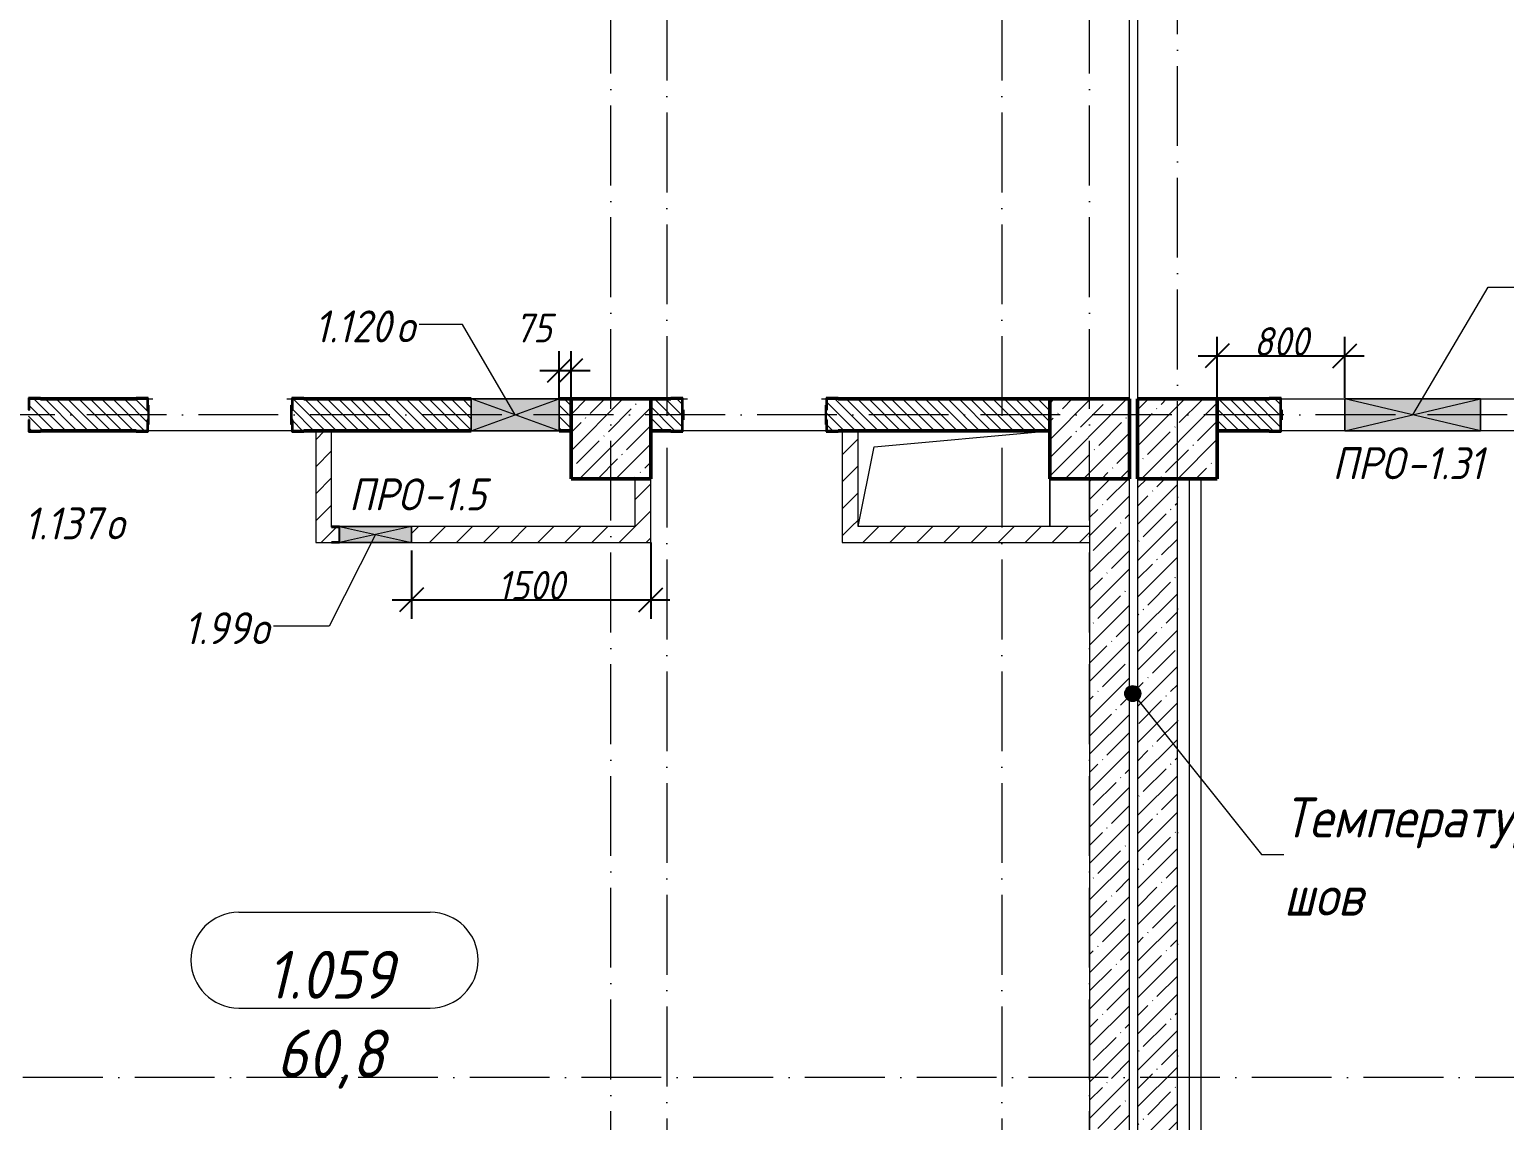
# Model space of a CAD drawing. Header units: millimetres. Extents: x -12989 to 629078, y -109036 to 555275.
# Drawn here: x 577970 to 587213, y 267452 to 274287 of the extents above; entities that cross this region are included whole.
import ezdxf

# ---------------------------------------------------------------- set-up
doc = ezdxf.new("R2010")
doc.units = ezdxf.units.MM
doc.linetypes.add('50_200_ШТРИХ_1Т_ш5_п1_п1_', pattern=[700, 500, -100, 0, -100])
for name, color, linetype, lineweight in [('A-____-____-DIMS', 7, 'Continuous', 9), ('A-DETL-____-OTLN-4', 7, 'Continuous', 18), ('A-DETL-GENF-OTLN', 7, 'Continuous', 9), ('A-FLOR-____-OTLN', 7, 'Continuous', 9), ('A-GENM-____-IDEN', 7, 'Continuous', 9), ('A-GENM-____-MCUT', 7, 'Continuous', 25), ('A-GENM-____-OTLN', 7, 'Continuous', 9), ('A-GENM-____-OTLN-1', 7, 'Continuous', 25), ('A-GLAZ-____-IDEN', 7, 'Continuous', 9), ('A-GLAZ-____-OTLN', 7, 'Continuous', 9), ('A-WALL-____-MCUT-1', 7, 'Continuous', 9), ('A-WALL-____-MCUT-2', 7, 'Continuous', 50), ('A-WALL-____-PATT-1', 7, 'Continuous', 9), ('A-WALL-FNSH-MCUT-1', 7, 'Continuous', 9), ('G-____-____-TEXT', 7, 'Continuous', 9), ('I-WALL-____-OTLN', 7, 'Continuous', 9), ('S-COLS-____-MCUT', 7, 'Continuous', 50), ('S-COLS-____-OTLN', 7, 'Continuous', 9), ('S-GRID-____-OTLN-1', 7, '50_200_ШТРИХ_1Т_ш5_п1_п1_', 9)]:
    doc.layers.add(name, color=color, linetype=linetype, lineweight=lineweight)
doc.layers.add('A-AREA-IDEN-1', color=7, linetype='Continuous', lineweight=9, true_color=0xaaaaaa)
doc.styles.add('ISOCPEUR_I', font='isocpeui.ttf', dxfattribs={"width": 0.9, "height": 2.5})
doc.styles.add('ISOCPEUR_I_10', font='isocpeui.ttf', dxfattribs={"width": 0.9, "height": 180})
doc.styles.add('ISOCPEUR_I_9', font='isocpeui.ttf', dxfattribs={"width": 0.9, "height": 250})
doc.dimstyles.new('ISO-1_8_0_9К_СРЕДНИЙ_Кладочные_3', dxfattribs={"dimscale": 304.8, "dimtxt": 179.276612, "dimasz": 0.492126, "dimexe": 0.393701, "dimexo": 0, "dimgap": 0, "dimtad": 1, "dimdec": 3, "dimrnd": 0.001, "dimdsep": 46, "dimtxsty": 'ISOCPEUR_I_10', "dimblk1": 'OBLIQUE', "dimblk2": 'OBLIQUE', "dimsah": 1, "dimcen": 0.09, "dimdle": 0.393701, "dimazin": 0, "dimtfac": 1, "dimtdec": 4, "dimtix": 1, "dimtmove": 0, "dimatfit": 3, "dimfxl": 1, "dimtvp": 1, "dimtolj": 1, "dimtzin": 0, "dimarcsym": 2})
doc.dimstyles.new('ISO-1_8_0_9К_СРЕДНИЙ_Кладочные_4', dxfattribs={"dimscale": 304.8, "dimtxt": 179.276612, "dimasz": 0.492126, "dimexe": 0.393701, "dimexo": 0, "dimgap": 0, "dimtad": 1, "dimdec": 3, "dimrnd": 0.001, "dimdsep": 46, "dimtxsty": 'ISOCPEUR_I_10', "dimblk1": 'OBLIQUE', "dimblk2": 'OBLIQUE', "dimsah": 1, "dimcen": 0.09, "dimdle": 0.393701, "dimazin": 0, "dimtfac": 1, "dimtdec": 4, "dimtix": 1, "dimtmove": 1, "dimatfit": 3, "dimfxl": 1, "dimtvp": 1, "dimtolj": 1, "dimtzin": 0, "dimarcsym": 2})
pattern_1 = [(45, (513013.31, 265891.49), (-114.04925, 114.04925), []), (45, (513127.36, 265891.49), (-114.04925, 114.04925), [201.612, -40.322, 3.353, -36.97])]
pattern_2 = [(45, (513013.31, 265891.49), (-84.85281, 84.85281), [])]
pattern_3 = [(135, (513013.31, 265891.49), (-35.35534, -35.35534), [])]

# ---------------------------------------------------------------- blocks, each defined once
blk = doc.blocks.new('BSC_Колонна _Прямоугольная - 500х500-V63-АР1_План отверстий 1 этажа в осях 1-64_А-ГГ')
at = {"layer": 'S-COLS-____-OTLN'}
h = blk.add_hatch(dxfattribs=at)
h.set_pattern_fill('FP_95', color=256, style=0, pattern_type=2)
h.set_pattern_definition([(45, (-68600, -5831.04), (-114.04925, 114.04925), []), (45, (-68485.95, -5831.04), (-114.04925, 114.04925), [201.613, -40.323, 3.353, -36.97])])
h.paths.add_polyline_path([(-250, -250), (250, -250), (250, 250), (-250, 250)], flags=0)
at = {"layer": 'S-COLS-____-MCUT'}
for p, q in [((250, 250), (-250, 250)), ((-250, 250), (-250, -250)), ((250, -250), (250, 250)), ((-250, -250), (250, -250))]:
    blk.add_line(p, q, dxfattribs=at)
blk = doc.blocks.new('BSC_Колонна _Прямоугольная - 500х500-V123-АР1_План отверстий 1 этажа в осях 1-64_А-ГГ')
at = {"layer": 'S-COLS-____-OTLN'}
h = blk.add_hatch(dxfattribs=at)
h.set_pattern_fill('FP_156', color=256, style=0, pattern_type=2)
h.set_pattern_definition([(45, (-71600, -5831.04), (-114.04925, 114.04925), []), (45, (-71485.95, -5831.04), (-114.04925, 114.04925), [201.613, -40.323, 3.353, -36.97])])
h.paths.add_polyline_path([(-250, -250), (250, -250), (250, 250), (-250, 250)], flags=0)
at = {"layer": 'S-COLS-____-MCUT'}
for p, q in [((250, 250), (-250, 250)), ((-250, 250), (-250, -250)), ((250, -250), (250, 250)), ((-250, -250), (250, -250))]:
    blk.add_line(p, q, dxfattribs=at)
blk = doc.blocks.new('BSC_Колонна _Прямоугольная - 500х500-V141-АР1_План отверстий 1 этажа в осях 1-64_А-ГГ')
at = {"layer": 'S-COLS-____-OTLN'}
h = blk.add_hatch(dxfattribs=at)
h.set_pattern_fill('FP_175', color=256, style=0, pattern_type=2)
h.set_pattern_definition([(45, (-72150, -5831.04), (-114.04925, 114.04925), []), (45, (-72035.95, -5831.04), (-114.04925, 114.04925), [201.613, -40.323, 3.353, -36.97])])
h.paths.add_polyline_path([(-250, -250), (250, -250), (250, 250), (-250, 250)], flags=0)
at = {"layer": 'S-COLS-____-MCUT'}
for p, q in [((250, 250), (-250, 250)), ((-250, 250), (-250, -250)), ((250, -250), (250, 250)), ((-250, -250), (250, -250))]:
    blk.add_line(p, q, dxfattribs=at)
blk = doc.blocks.new('Фахверк_СКБ_Уголок - 200_4010-27904266-АР1_План отверстий 1 этажа в осях 1-64_А-ГГ')
at = {"layer": 'A-GENM-____-MCUT'}
for p, q in [((125, 156), (50, 156)), ((50, 156), (50, 150)), ((50, 150), (119, 150)), ((119, 150), (119, 81)), ((125, 81), (125, 156)), ((119, 81), (125, 81)), ((125, 19), (119, 19)), ((119, 19), (119, -50)), ((125, -56), (125, 19)), ((119, -50), (50, -50)), ((50, -50), (50, -56)), ((50, -56), (125, -56))]:
    blk.add_line(p, q, dxfattribs=at)
blk = doc.blocks.new('Фахверк_СКБ_Уголок - 200_4010-27904286-АР1_План отверстий 1 этажа в осях 1-64_А-ГГ')
at = {"layer": 'A-GENM-____-MCUT'}
for p, q in [((200, 156), (125, 156)), ((125, 156), (125, 81)), ((131, 81), (131, 150)), ((131, 150), (200, 150)), ((200, 150), (200, 156)), ((125, 81), (131, 81)), ((131, 19), (125, 19)), ((125, 19), (125, -56)), ((131, -50), (131, 19)), ((125, -56), (200, -56)), ((200, -50), (131, -50)), ((200, -56), (200, -50))]:
    blk.add_line(p, q, dxfattribs=at)
blk = doc.blocks.new('154_Стойка_СКБ_Уголок - СМ-2530_200-28213945-АР1_План отверстий 1 этажа в осях 1-64_А-ГГ')
at = {"layer": 'A-GENM-____-MCUT'}
for p, q in [((125, 156), (125, 81)), ((200, 156), (125, 156)), ((131, 81), (131, 150)), ((131, 150), (200, 150)), ((200, 150), (200, 156)), ((125, 81), (131, 81)), ((131, 19), (125, 19)), ((125, 19), (125, -56)), ((131, -50), (131, 19)), ((125, -56), (200, -56)), ((200, -50), (131, -50)), ((200, -56), (200, -50))]:
    blk.add_line(p, q, dxfattribs=at)
blk = doc.blocks.new('Стойка_Влож_Полоса боковая - Полоса-28213942-АР1_План отверстий 1 этажа в осях 1-64_А-ГГ')
at = {"layer": 'A-GENM-____-OTLN'}
for p, q in [((-5, 60), (0, 60)), ((-5, -60), (-5, 60)), ((0, 31), (0, -31)), ((0, -60), (-5, -60))]:
    blk.add_line(p, q, dxfattribs=at)
blk = doc.blocks.new('AR_Отверстие прямоугольное _в плите_ - AR_Отверстие прямоугольное _в плите_-V196-АР1_План отверстий 1 этажа в осях 1-64_А-ГГ')
at = {"layer": 'A-GENM-____-OTLN'}
for p, q in [((-500, 200), (600, 300)), ((-600, -300), (-500, 200)), ((600, -300), (600, 0))]:
    blk.add_line(p, q, dxfattribs=at)
blk = doc.blocks.new('AR_Отверстие прямоугольное _в стене_ - AR_Отверстие прямоугольное _в стене__ОВ-36757262-АР1_План отверстий 1 этажа в осях 1-64_А-ГГ')
at = {"layer": 'A-GLAZ-____-OTLN'}
blk.add_hatch(color=256, dxfattribs=at).paths.add_polyline_path([(225, -50), (225, 50), (-225, 50), (-225, -50), (23.7, -50)], flags=0)
at = {"layer": 'A-DETL-GENF-OTLN'}
for p, q in [((-225, 50), (225, 50)), ((225, 50), (-225, -50)), ((-225, 50), (225, -50)), ((225, 50), (-225, 50)), ((225, 50), (225, -50)), ((225, -50), (225, 50)), ((225, -50), (-225, -50)), ((-225, -50), (225, -50))]:
    blk.add_line(p, q, dxfattribs=at)
blk = doc.blocks.new('AR_Отверстие прямоугольное _в стене_ - AR_Отверстие прямоугольное _в стене__ОВ-36752766-АР1_План отверстий 1 этажа в осях 1-64_А-ГГ')
at = {"layer": 'A-GLAZ-____-OTLN'}
blk.add_hatch(color=256, dxfattribs=at).paths.add_polyline_path([(-425, -100), (425, -100), (425, 100), (-425, 100)], flags=0)
at = {"layer": 'A-DETL-GENF-OTLN'}
for p, q in [((-425, -100), (-425, 100)), ((-425, 100), (425, 100)), ((425, 100), (-425, -100)), ((-425, 100), (425, -100)), ((425, 100), (-425, 100)), ((-425, 100), (-425, -100)), ((425, 100), (425, -100)), ((425, -100), (425, 100)), ((425, -100), (-425, -100)), ((-425, -100), (425, -100))]:
    blk.add_line(p, q, dxfattribs=at)
blk = doc.blocks.new('AR_Отверстие прямоугольное _в стене__БезПР - AR_Отверстие прямоугольное _в стене__БезПР-36429280-АР1_План отверстий 1 этажа в осях 1-64_А-ГГ')
at = {"layer": 'A-GLAZ-____-OTLN'}
blk.add_hatch(color=256, dxfattribs=at).paths.add_polyline_path([(-275, 100), (-275, -100), (275, -100), (275, 100)], flags=0)
at = {"layer": 'A-DETL-GENF-OTLN'}
for p, q in [((-275, -100), (-275, 100)), ((-275, 100), (275, 100)), ((275, 100), (-275, -100)), ((-275, 100), (275, -100)), ((275, 100), (-275, 100)), ((-275, 100), (-275, -100)), ((275, 100), (275, -100)), ((275, -100), (275, 100)), ((275, -100), (-275, -100)), ((-275, -100), (275, -100))]:
    blk.add_line(p, q, dxfattribs=at)
at = {"layer": 'A-GLAZ-____-OTLN'}
blk.add_line((275, 100), (-275, 100), dxfattribs=at)
blk = doc.blocks.new('154_Фахверк_СКБ_Швеллер - Тип_100_4010_1-36655149-АР1_План отверстий 1 этажа в осях 1-64_А-ГГ')
at = {"layer": 'A-GENM-____-MCUT'}
for p, q in [((175, 50), (125, 50)), ((125, 50), (125, -50)), ((128, 47), (175, 47)), ((128, -47), (128, 47)), ((175, 47), (175, 50)), ((125, -50), (175, -50)), ((175, -47), (128, -47)), ((175, -50), (175, -47))]:
    blk.add_line(p, q, dxfattribs=at)
blk = doc.blocks.new('_Oblique')
at = {"color": 0, "linetype": 'ByBlock', "lineweight": -2}
blk.add_line((-0.5, -0.5), (0.5, 0.5), dxfattribs=at)
blk = doc.blocks.new('*D5849')
at = {"layer": 'A-____-____-DIMS', "color": 0, "lineweight": -2, "transparency": 16777216}
for p, q in [((585413.3, 271972.5), (585413.3, 272362)), ((586213.3, 271978.5), (586213.3, 272362)), ((585293.3, 272242), (586333.3, 272242))]:
    blk.add_line(p, q, dxfattribs=at)
at = {"layer": 'Defpoints', "color": 0, "transparency": 16777216}
for p in [(586213.3, 272242), (585413.3, 271972.5), (586213.3, 271978.5)]:
    blk.add_point(p, dxfattribs=at)
at = {"layer": 'A-____-____-DIMS', "color": 0, "lineweight": -2, "transparency": 16777216, "xscale": 150, "yscale": 150, "zscale": 150, "rotation": 180}
blk.add_blockref('_Oblique', (585413.3, 272242), dxfattribs=at)
at = {"layer": 'A-____-____-DIMS', "color": 0, "lineweight": -2, "transparency": 16777216, "xscale": 150, "yscale": 150, "zscale": 150}
blk.add_blockref('_Oblique', (586213.3, 272242), dxfattribs=at)
at = {"layer": 'A-____-____-DIMS', "color": 0, "transparency": 16777216, "insert": (585813.3, 272332), "char_height": 180, "width": 409.578, "attachment_point": 5, "style": 'ISOCPEUR_I_10'}
blk.add_mtext('\\A1;800', dxfattribs=at)
blk = doc.blocks.new('*D5875')
at = {"layer": 'A-____-____-DIMS', "color": 0, "lineweight": -2, "transparency": 16777216}
for p, q in [((581288.3, 271972.5), (581288.3, 272271.4)), ((581363.3, 271972.5), (581363.3, 272271.4)), ((581168.3, 272151.4), (581483.3, 272151.4))]:
    blk.add_line(p, q, dxfattribs=at)
at = {"layer": 'Defpoints', "color": 0, "transparency": 16777216}
for p in [(581363.3, 272151.4), (581288.3, 271972.5), (581363.3, 271972.5)]:
    blk.add_point(p, dxfattribs=at)
at = {"layer": 'A-____-____-DIMS', "color": 0, "lineweight": -2, "transparency": 16777216, "xscale": 150, "yscale": 150, "zscale": 150, "rotation": 180}
blk.add_blockref('_Oblique', (581288.3, 272151.4), dxfattribs=at)
at = {"layer": 'A-____-____-DIMS', "color": 0, "lineweight": -2, "transparency": 16777216, "xscale": 150, "yscale": 150, "zscale": 150}
blk.add_blockref('_Oblique', (581363.3, 272151.4), dxfattribs=at)
at = {"layer": 'A-____-____-DIMS', "color": 0, "transparency": 16777216, "insert": (581012.2, 272506.6), "char_height": 180, "width": 273.052, "attachment_point": 1, "line_spacing_factor": 1.149209, "style": 'ISOCPEUR_I_10'}
blk.add_mtext('\\A1;75', dxfattribs=at)
blk = doc.blocks.new('*D5876')
at = {"layer": 'A-____-____-DIMS', "color": 0, "lineweight": -2, "transparency": 16777216}
for p, q in [((580363.3, 271022.5), (580363.3, 270594.4)), ((581863.3, 271072.5), (581863.3, 270594.4)), ((580243.3, 270714.4), (581983.3, 270714.4))]:
    blk.add_line(p, q, dxfattribs=at)
at = {"layer": 'Defpoints', "color": 0, "transparency": 16777216}
for p in [(580363.3, 271022.5), (581863.3, 271072.5), (581863.3, 270714.4)]:
    blk.add_point(p, dxfattribs=at)
at = {"layer": 'A-____-____-DIMS', "color": 0, "lineweight": -2, "transparency": 16777216, "xscale": 150, "yscale": 150, "zscale": 150, "rotation": 180}
blk.add_blockref('_Oblique', (580363.3, 270714.4), dxfattribs=at)
at = {"layer": 'A-____-____-DIMS', "color": 0, "lineweight": -2, "transparency": 16777216, "xscale": 150, "yscale": 150, "zscale": 150}
blk.add_blockref('_Oblique', (581863.3, 270714.4), dxfattribs=at)
at = {"layer": 'A-____-____-DIMS', "color": 0, "transparency": 16777216, "insert": (581113.3, 270804.4), "char_height": 180, "width": 504.733, "attachment_point": 5, "style": 'ISOCPEUR_I_10'}
blk.add_mtext('\\A1;1500', dxfattribs=at)
blk = doc.blocks.new('AAR_СКБ_Марка_помещения_1_5 ммп - Номер _ Площадь-27962135-АИ_План этажа_Стены_1')
at = {"layer": 'A-AREA-IDEN-1'}
for p, q in [((-2.987, 3), (3.013, 3)), ((-2.987, 0), (3.013, 0))]:
    blk.add_line(p, q, dxfattribs=at)
for centre, start, end in [((-2.987, 1.5), 90, 270), ((3.013, 1.5), 270, 90)]:
    blk.add_arc(centre, 1.5, start, end, dxfattribs=at)

msp = doc.modelspace()

# ---------------------------------------------------------------- hatches: boundary and pattern name
at = {"layer": 'A-WALL-____-PATT-1'}
h = msp.add_hatch(dxfattribs=at)
h.set_pattern_fill('FP_6', color=256, style=0, pattern_type=2)
h.set_pattern_definition(pattern_3)
h.paths.add_polyline_path([(579619.3109, 271772.5335), (580738.3109, 271772.5335), (580738.3109, 271972.5335), (579619.3109, 271972.5335), (579619.3109, 271903.5335), (579613.3109, 271903.5335), (579613.3109, 271841.5335), (579619.3109, 271841.5335), (579619.3109, 271773.2192)], flags=0)
h.paths.add_polyline_path([(581363.3109, 271772.5335), (581363.3109, 271972.5335), (581288.3109, 271972.5335), (581288.3109, 271772.5335)], flags=0)
h.paths.add_polyline_path([(577969.3109, 271772.5335), (578707.3109, 271772.5335), (578707.3109, 271841.5335), (578713.3109, 271841.5335), (578713.3109, 271903.5335), (578707.3109, 271903.5335), (578707.3109, 271972.5335), (577969.3109, 271972.5335), (577969.3109, 271903.5335), (577963.3109, 271903.5335), (577963.3109, 271841.5335), (577969.3109, 271841.5335), (577969.3109, 271812.5335)], flags=0)
h.paths.add_polyline_path([(576257.3109, 271772.5335), (576257.3109, 271841.5335), (576263.3109, 271841.5335), (576263.3109, 271903.5335), (576257.3109, 271903.5335), (576257.3109, 271972.5335), (575863.3109, 271972.5335), (575863.3109, 271772.5335), (576188.3109, 271772.5335)], flags=0)
h = msp.add_hatch(dxfattribs=at)
h.set_pattern_fill('FP_6', color=256, style=0, pattern_type=2)
h.set_pattern_definition(pattern_3)
h.paths.add_polyline_path([(583696.9323, 271772.5335), (584363.3109, 271772.5335), (584363.3109, 271972.5335), (582969.3109, 271972.5335), (582969.3109, 271903.5335), (582963.3109, 271903.5335), (582963.3109, 271841.5335), (582969.3109, 271841.5335), (582969.3109, 271772.5335), (583038.3109, 271772.5335)], flags=0)
h.paths.add_polyline_path([(581988.3109, 271772.5335), (582057.3109, 271772.5335), (582057.3109, 271841.5335), (582063.3109, 271841.5335), (582063.3109, 271903.5335), (582057.3109, 271903.5335), (582057.3109, 271972.5335), (581863.3109, 271972.5335), (581863.3109, 271772.5335)], flags=0)
h = msp.add_hatch(dxfattribs=at)
h.set_pattern_fill('FP_6', color=256, style=0, pattern_type=2)
h.set_pattern_definition(pattern_3)
h.paths.add_polyline_path([(587913.3109, 271772.5335), (587913.3109, 271972.5335), (587519.3109, 271972.5335), (587519.3109, 271903.5335), (587513.3109, 271903.5335), (587513.3109, 271841.5335), (587519.3109, 271841.5335), (587519.3109, 271772.5335), (587588.3109, 271772.5335)], flags=0)
h.paths.add_polyline_path([(585413.3109, 271772.5335), (585807.3109, 271772.5335), (585807.3109, 271841.5335), (585813.3109, 271841.5335), (585813.3109, 271903.5335), (585807.3109, 271903.5335), (585807.3109, 271972.5335), (585413.3109, 271972.5335), (585413.3109, 271903.5335)], flags=0)
h = msp.add_hatch(dxfattribs=at)
h.set_pattern_fill('FP_4', color=256, style=0, pattern_type=2)
h.set_pattern_definition(pattern_2)
h.paths.add_polyline_path([(579863.3109, 271172.5335), (579863.3109, 271772.5335), (579763.3109, 271772.5335), (579763.3109, 271172.5335)], flags=0)
h = msp.add_hatch(dxfattribs=at)
h.set_pattern_fill('FP_4', color=256, style=0, pattern_type=2)
h.set_pattern_definition(pattern_2)
h.paths.add_polyline_path([(583163.3109, 271172.5335), (583163.3109, 271772.5335), (583063.3109, 271772.5335), (583063.3109, 271172.5335)], flags=0)
h = msp.add_hatch(dxfattribs=at)
h.set_pattern_fill('FP_4', color=256, style=0, pattern_type=2)
h.set_pattern_definition(pattern_2)
h.paths.add_polyline_path([(581863.3109, 271072.5335), (581863.3109, 271472.5335), (581763.3109, 271472.5335), (581763.3109, 271072.5335)], flags=0)
h = msp.add_hatch(dxfattribs=at)
h.set_pattern_fill('FP_27', color=256, style=0, pattern_type=2)
h.set_pattern_definition(pattern_1)
h.paths.add_polyline_path([(584863.3109, 264472.5335), (584863.3109, 271472.5335), (584613.3109, 271472.5335), (584613.3109, 264472.5335)], flags=0)
h = msp.add_hatch(dxfattribs=at)
h.set_pattern_fill('FP_27', color=256, style=0, pattern_type=2)
h.set_pattern_definition(pattern_1)
h.paths.add_polyline_path([(585163.3109, 264472.5335), (585163.3109, 271472.5335), (584913.3109, 271472.5335), (584913.3109, 264472.5335)], flags=0)
h = msp.add_hatch(dxfattribs=at)
h.set_pattern_fill('FP_4', color=256, style=0, pattern_type=2)
h.set_pattern_definition(pattern_2)
h.paths.add_polyline_path([(581763.3109, 271072.5335), (581763.3109, 271172.5335), (580363.3109, 271172.5335), (580363.3109, 271072.5335)], flags=0)
h.paths.add_polyline_path([(579763.3109, 271072.5335), (579863.3109, 271072.5335), (579863.3109, 271075.5335), (579910.3109, 271075.5335), (579910.3109, 271169.5335), (579863.3109, 271169.5335), (579863.3109, 271172.5335), (579763.3109, 271172.5335), (579763.3109, 271169.5335)], flags=0)
h = msp.add_hatch(dxfattribs=at)
h.set_pattern_fill('FP_4', color=256, style=0, pattern_type=2)
h.set_pattern_definition(pattern_2)
h.paths.add_polyline_path([(584613.3109, 271072.5335), (584613.3109, 271172.5335), (583063.3109, 271172.5335), (583063.3109, 271072.5335), (583696.9323, 271072.5335)], flags=0)
at = {"layer": 'G-____-____-TEXT'}
h = msp.add_hatch(color=256, dxfattribs=at)
edge = h.paths.add_edge_path(flags=0)
edge.add_arc((584883.3054, 270126.8978), 50, 0, 360)

# ---------------------------------------------------------------- linework, layer by layer
at = {"layer": 'A-DETL-____-OTLN-4'}
for p, q in [((585238.3109, 264472.5335), (585238.3109, 271472.5335)), ((585313.3109, 264472.5335), (585313.3109, 271472.5335))]:
    msp.add_line(p, q, dxfattribs=at)
at = {"layer": 'A-FLOR-____-OTLN'}
for p, q in [((584863.3109, 271972.5335), (584863.3109, 274872.5335)), ((584913.3109, 274872.5335), (584913.3109, 271972.5335)), ((584363.3109, 271472.5335), (584363.3109, 271172.5335))]:
    msp.add_line(p, q, dxfattribs=at)
at = {"layer": 'A-GLAZ-____-IDEN'}
for p, q in [((586638.3109, 271872.5335), (587110.6192, 272673.6868)), ((587110.6192, 272673.6868), (587305.7015, 272673.6868)), ((580682.4391, 272439.475), (580410.9663, 272439.475)), ((581013.3109, 271872.5335), (580682.4391, 272439.475)), ((580138.3109, 271122.5335), (579846.8138, 270548.7599)), ((579846.8138, 270548.7599), (579497.9147, 270548.7599))]:
    msp.add_line(p, q, dxfattribs=at)
at = {"layer": 'A-WALL-____-MCUT-1'}
for p, q in [((584613.3109, 271472.5335), (584613.3109, 264472.5335)), ((584863.3109, 264472.5335), (584863.3109, 271472.5335)), ((584913.3109, 271472.5335), (584913.3109, 264472.5335)), ((585163.3109, 264472.5335), (585163.3109, 271472.5335))]:
    msp.add_line(p, q, dxfattribs=at)
at = {"layer": 'A-WALL-____-MCUT-2'}
for p, q in [((578638.3109, 271972.5335), (578038.3109, 271972.5335)), ((580738.3109, 271972.5335), (579688.3109, 271972.5335)), ((581363.3109, 271972.5335), (581288.3109, 271972.5335)), ((581988.3109, 271972.5335), (581863.3109, 271972.5335)), ((584363.3109, 271972.5335), (583038.3109, 271972.5335)), ((585738.3109, 271972.5335), (585413.3109, 271972.5335)), ((582063.3109, 271841.5335), (582063.3109, 271903.5335)), ((585813.3109, 271841.5335), (585813.3109, 271903.5335)), ((578038.3109, 271772.5335), (578638.3109, 271772.5335)), ((579688.3109, 271772.5335), (580738.3109, 271772.5335)), ((581288.3109, 271772.5335), (581363.3109, 271772.5335)), ((581863.3109, 271772.5335), (581988.3109, 271772.5335)), ((583038.3109, 271772.5335), (584363.3109, 271772.5335)), ((585413.3109, 271772.5335), (585738.3109, 271772.5335))]:
    msp.add_line(p, q, dxfattribs=at)
at = {"layer": 'A-WALL-FNSH-MCUT-1'}
for p, q in [((579763.3109, 271772.5335), (579763.3109, 271072.5335)), ((579863.3109, 271172.5335), (579863.3109, 271772.5335)), ((583063.3109, 271772.5335), (583063.3109, 271072.5335)), ((583163.3109, 271172.5335), (583163.3109, 271772.5335)), ((581763.3109, 271472.5335), (581763.3109, 271172.5335)), ((581863.3109, 271072.5335), (581863.3109, 271472.5335)), ((581763.3109, 271172.5335), (580363.3109, 271172.5335)), ((584613.3109, 271172.5335), (583163.3109, 271172.5335)), ((579763.3109, 271072.5335), (579863.3109, 271072.5335)), ((580363.3109, 271072.5335), (581863.3109, 271072.5335)), ((583063.3109, 271072.5335), (584613.3109, 271072.5335))]:
    msp.add_line(p, q, dxfattribs=at)
at = {"layer": 'G-____-____-TEXT'}
for p, q in [((584883.3054, 270126.8978), (585691.3588, 269119.5144)), ((585691.3588, 269119.5144), (585829.6482, 269119.5144))]:
    msp.add_line(p, q, dxfattribs=at)
msp.add_circle((584883.3054, 270126.8978), 50, dxfattribs=at)
at = {"layer": 'I-WALL-____-OTLN'}
for p, q in [((578713.3109, 271972.5335), (578743.3109, 271972.5335)), ((579583.3109, 271972.5335), (579613.3109, 271972.5335)), ((582063.3109, 271972.5335), (582093.3109, 271972.5335)), ((582933.3109, 271972.5335), (582963.3109, 271972.5335)), ((585813.3109, 271972.5335), (586213.3109, 271972.5335)), ((587063.3109, 271972.5335), (587513.3109, 271972.5335)), ((579613.3109, 271772.5335), (578713.3109, 271772.5335)), ((582963.3109, 271772.5335), (582063.3109, 271772.5335)), ((586213.3109, 271772.5335), (585813.3109, 271772.5335)), ((587513.3109, 271772.5335), (587063.3109, 271772.5335))]:
    msp.add_line(p, q, dxfattribs=at)
at = {"layer": 'S-GRID-____-OTLN-1'}
for p, q in [((581963.3109, 315772.4512), (581963.3109, 261656.4634)), ((584063.3109, 315772.4512), (584063.3109, 261656.4634)), ((581613.3109, 261408.8852), (581613.3109, 276042.0309)), ((584613.3109, 261408.8852), (584613.3109, 276042.0309)), ((585163.3109, 261656.4634), (585163.3109, 276042.0309)), ((603332.0982, 271872.5335), (508344.5407, 271872.5335)), ((616934.3705, 267722.5335), (508344.5407, 267722.5335))]:
    msp.add_line(p, q, dxfattribs=at)

# ---------------------------------------------------------------- block references
at = {"layer": 'A-AREA-IDEN-1', "xscale": 199.9999999999999, "yscale": 199.9999999999999, "zscale": 199.9999999999999}
msp.add_blockref('AAR_СКБ_Марка_помещения_1_5 ммп - Номер _ Площадь-27962135-АИ_План этажа_Стены_1', (579878.8337, 268156.8602), dxfattribs=at)
at = {"layer": 'A-GENM-____-OTLN', "rotation": 180}
msp.add_blockref('Стойка_Влож_Полоса боковая - Полоса-28213942-АР1_План отверстий 1 этажа в осях 1-64_А-ГГ', (578713.3109, 271872.5335), dxfattribs=at)
at = {"layer": 'A-GENM-____-OTLN'}
for name, p in [('Стойка_Влож_Полоса боковая - Полоса-28213942-АР1_План отверстий 1 этажа в осях 1-64_А-ГГ', (579613.3109, 271872.5335)), ('Стойка_Влож_Полоса боковая - Полоса-28213942-АР1_План отверстий 1 этажа в осях 1-64_А-ГГ', (582963.3109, 271872.5335)), ('AR_Отверстие прямоугольное _в плите_ - AR_Отверстие прямоугольное _в плите_-V196-АР1_План отверстий 1 этажа в осях 1-64_А-ГГ', (583763.3109, 271472.5335))]:
    msp.add_blockref(name, p, dxfattribs=at)
at = {"layer": 'A-GENM-____-OTLN-1'}
for name, p in [('154_Стойка_СКБ_Уголок - СМ-2530_200-28213945-АР1_План отверстий 1 этажа в осях 1-64_А-ГГ', (577838.3109, 271822.5335)), ('154_Стойка_СКБ_Уголок - СМ-2530_200-28213945-АР1_План отверстий 1 этажа в осях 1-64_А-ГГ', (579488.3109, 271822.5335)), ('154_Стойка_СКБ_Уголок - СМ-2530_200-28213945-АР1_План отверстий 1 этажа в осях 1-64_А-ГГ', (582838.3109, 271822.5335)), ('Фахверк_СКБ_Уголок - 200_4010-27904266-АР1_План отверстий 1 этажа в осях 1-64_А-ГГ', (585688.3109, 271822.5335))]:
    msp.add_blockref(name, p, dxfattribs=at)
at = {"layer": 'A-GENM-____-OTLN-1', "rotation": 180}
for name, p in [('154_Стойка_СКБ_Уголок - СМ-2530_200-28213945-АР1_План отверстий 1 этажа в осях 1-64_А-ГГ', (578838.3109, 271922.5335)), ('Фахверк_СКБ_Уголок - 200_4010-27904286-АР1_План отверстий 1 этажа в осях 1-64_А-ГГ', (582188.3109, 271922.5335)), ('154_Фахверк_СКБ_Швеллер - Тип_100_4010_1-36655149-АР1_План отверстий 1 этажа в осях 1-64_А-ГГ', (580038.3109, 271122.5335))]:
    msp.add_blockref(name, p, dxfattribs=at)
at = {"layer": 'A-GLAZ-____-OTLN', "rotation": 180}
for name, p in [('AR_Отверстие прямоугольное _в стене__БезПР - AR_Отверстие прямоугольное _в стене__БезПР-36429280-АР1_План отверстий 1 этажа в осях 1-64_А-ГГ', (581013.3109, 271872.5335)), ('AR_Отверстие прямоугольное _в стене_ - AR_Отверстие прямоугольное _в стене__ОВ-36752766-АР1_План отверстий 1 этажа в осях 1-64_А-ГГ', (586638.3109, 271872.5335))]:
    msp.add_blockref(name, p, dxfattribs=at)
at = {"layer": 'A-GLAZ-____-OTLN'}
msp.add_blockref('AR_Отверстие прямоугольное _в стене_ - AR_Отверстие прямоугольное _в стене__ОВ-36757262-АР1_План отверстий 1 этажа в осях 1-64_А-ГГ', (580138.3109, 271122.5335), dxfattribs=at)
at = {"layer": 'S-COLS-____-OTLN'}
for name, p in [('BSC_Колонна _Прямоугольная - 500х500-V63-АР1_План отверстий 1 этажа в осях 1-64_А-ГГ', (581613.3109, 271722.5335)), ('BSC_Колонна _Прямоугольная - 500х500-V123-АР1_План отверстий 1 этажа в осях 1-64_А-ГГ', (584613.3109, 271722.5335)), ('BSC_Колонна _Прямоугольная - 500х500-V141-АР1_План отверстий 1 этажа в осях 1-64_А-ГГ', (585163.3109, 271722.5335))]:
    msp.add_blockref(name, p, dxfattribs=at)

# ---------------------------------------------------------------- texts
at = {"layer": 'A-AREA-IDEN-1', "char_height": 300, "attachment_point": 8, "line_spacing_factor": 1.139951, "style": 'ISOCPEUR_I'}
for s, insert, width in [('\\pxqc,t8.46667,16.93333,25.4,33.86667,42.33333,50.8,59.26667,67.73333,76.2,84.66667,93.13333,101.6,110.06667,118.53333,127,135.46667,143.93333,152.4,160.86667,169.33333,177.8,186.26667,194.73333,203.2,211.66667,220.13333,228.6,237.06667,245.53333,254,262.46667,270.93333;{1.059}', (579853.4047, 268215.1901), 900), ('\\pxqc,t8.46667,16.93333,25.4,33.86667,42.33333,50.8,59.26667,67.73333,76.2,84.66667,93.13333,101.6,110.06667,118.53333,127,135.46667,143.93333,152.4,160.86667,169.33333,177.8,186.26667,194.73333,203.2,211.66667,220.13333,228.6,237.06667,245.53333,254,262.46667,270.93333;{60,8}', (579854.4047, 267651.2421), 754)]:
    msp.add_mtext(s, dxfattribs=dict(at, insert=insert, width=width))
at = {"layer": 'A-GENM-____-IDEN', "char_height": 200, "attachment_point": 1, "style": 'ISOCPEUR_I_9'}
for s, insert, width in [('ПРО', (586134.9982, 271669.412), 562.784625), ('-1.31', (586599.3419, 271669.412), 620.506125), ('ПРО', (579971.7487, 271474.376), 562.784625), ('-1.5', (580436.0924, 271474.376), 505.063125)]:
    msp.add_mtext(s, dxfattribs=dict(at, insert=insert, width=width))
at = {"layer": 'A-GLAZ-____-IDEN', "char_height": 200, "attachment_point": 1, "style": 'ISOCPEUR_I_9'}
for s, insert, width in [('1.120', (579756.113, 272527.0896), 620.506125), ('\\fISOCPEUR|b0|i1|c204|p34|;\\W.9;о', (580268.0818, 272527.0896), 158.734125), ('1.137', (577935.7819, 271292.6497), 620.506125), ('\\fISOCPEUR|b0|i1|c204|p34|;\\W.9;о', (578447.7507, 271292.6497), 158.734125), ('1.99', (578938.463, 270636.3745), 505.063125), ('\\fISOCPEUR|b0|i1|c204|p34|;\\W.9;о', (579355.1818, 270636.3745), 158.734125)]:
    msp.add_mtext(s, dxfattribs=dict(at, insert=insert, width=width))
at = {"layer": 'G-____-____-TEXT', "char_height": 250, "attachment_point": 1, "style": 'ISOCPEUR_I'}
for s, insert, width in [('Температурный', (585829.6482, 269475.3685), 2763.416813), ('шов', (585829.6482, 268985.8894), 656.582063)]:
    msp.add_mtext(s, dxfattribs=dict(at, insert=insert, width=width))

# ---------------------------------------------------------------- dimensions: what is measured, and where the dimension line sits
at = {"layer": 'A-____-____-DIMS'}
dim = msp.add_linear_dim(base=(581363.3109, 272151.406), p1=(581288.3109, 271972.5335), p2=(581363.3109, 271972.5335), dimstyle='ISO-1_8_0_9К_СРЕДНИЙ_Кладочные_4', override={"dimpost": '<>', "dimfxl": 75}, dxfattribs=at)
dim.commit()
dim.dimension.update_dxf_attribs({"geometry": '*D5875', "text_midpoint": (581148.7446, 272266.568), "dimtype": 160})
for base, p1, p2, override, picture, middle in [((586213.3109, 272241.9683), (585413.3109, 271972.5335), (586213.3109, 271978.5335), {"dimpost": '<>', "dimfxl": 800.0225}, '*D5849', (585813.3109, 272331.9683)), ((581863.3109, 270714.3883), (580363.3109, 271022.5335), (581863.3109, 271072.5335), {"dimpost": '<>', "dimfxl": 1500.833102}, '*D5876', (581113.3109, 270804.3883))]:
    dim = msp.add_linear_dim(base=base, p1=p1, p2=p2, dimstyle='ISO-1_8_0_9К_СРЕДНИЙ_Кладочные_3', override=override, dxfattribs=at)
    dim.commit()
    dim.dimension.update_dxf_attribs({"geometry": picture, "text_midpoint": middle})

doc.saveas('drawing.dxf')
